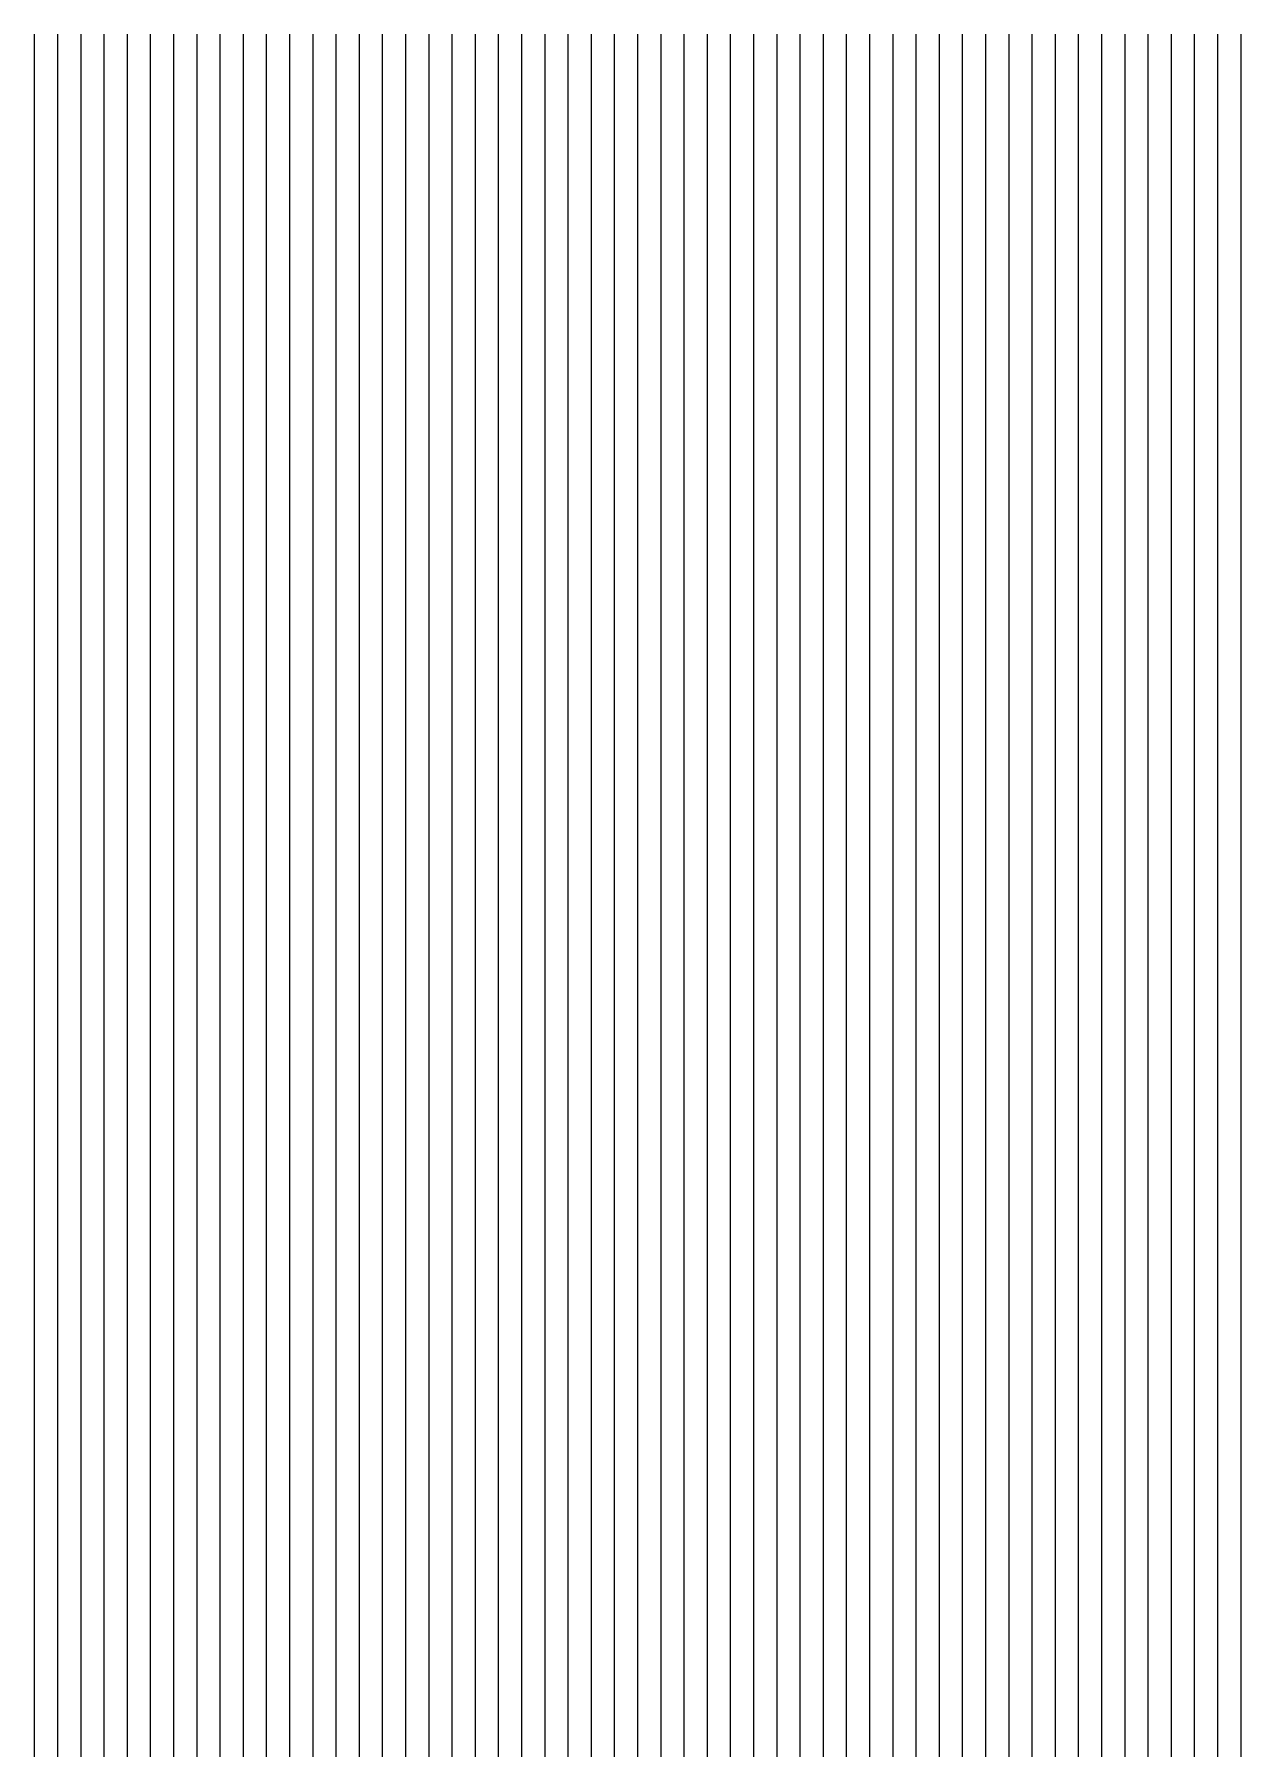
# Model space of a CAD drawing. Header units: millimetres. Extents: x -106 to 66, y -32 to 42.
# Drawn here: x 12.4 to 22.8, y 27.62 to 42.39 of the extents above; entities that cross this region are included whole.
import ezdxf

# ---------------------------------------------------------------- set-up
doc = ezdxf.new("R2010")
doc.units = ezdxf.units.MM
doc.layers.add('默认', color=18, linetype='Continuous', true_color=0x000000)

msp = doc.modelspace()

# ---------------------------------------------------------------- linework, layer by layer
at = {"layer": '默认'}
for points in [[(12.4, 42.394), (12.4, 36.418)], [(12.4, 42.394), (12.4, 36.366)], [(12.4, 42.394), (12.4, 36.162)], [(12.4, 42.394), (12.4, 35.84)], [(12.4, 42.394), (12.4, 35.385)], [(12.4, 42.394), (12.4, 34.782)], [(12.4, 42.394), (12.4, 34.034)], [(12.4, 42.394), (12.4, 33.167)], [(12.4, 42.394), (12.4, 32.217)], [(12.4, 42.394), (12.4, 31.221)], [(12.4, 42.394), (12.4, 30.2)], [(12.4, 42.394), (12.4, 29.155)], [(12.4, 42.394), (12.4, 28.083)], [(12.4, 42.394), (12.4, 26.98)], [(12.4, 42.394), (12.4, 25.837)], [(12.4, 42.394), (12.4, 24.638)], [(12.4, 42.394), (12.4, 23.344)], [(12.4, 42.394), (12.4, 21.846)], [(12.4, 42.394), (12.4, 19.866)], [(12.4, 42.394), (12.4, 15.951)], [(12.6, 42.394), (12.6, 36.382)], [(12.6, 42.394), (12.6, 36.331)], [(12.6, 42.394), (12.6, 36.13)], [(12.6, 42.394), (12.6, 35.812)], [(12.6, 42.394), (12.6, 35.361)], [(12.6, 42.394), (12.6, 34.764)], [(12.6, 42.394), (12.6, 34.021)], [(12.6, 42.394), (12.6, 33.159)], [(12.6, 42.394), (12.6, 32.213)], [(12.6, 42.394), (12.6, 31.221)], [(12.6, 42.394), (12.6, 30.203)], [(12.6, 42.394), (12.6, 29.16)], [(12.6, 42.394), (12.6, 28.09)], [(12.6, 42.394), (12.6, 26.99)], [(12.6, 42.394), (12.6, 25.849)], [(12.6, 42.394), (12.6, 24.652)], [(12.6, 42.394), (12.6, 23.363)], [(12.6, 42.394), (12.6, 21.878)], [(12.6, 42.394), (12.6, 19.916)], [(12.6, 42.394), (12.6, 16.033)], [(12.8, 42.394), (12.8, 36.344)], [(12.8, 42.394), (12.8, 36.296)], [(12.8, 42.394), (12.8, 36.098)], [(12.8, 42.394), (12.8, 35.783)], [(12.8, 42.394), (12.8, 35.337)], [(12.8, 42.394), (12.8, 34.744)], [(12.8, 42.394), (12.8, 34.007)], [(12.8, 42.394), (12.8, 33.15)], [(12.8, 42.394), (12.8, 32.209)], [(12.8, 42.394), (12.8, 31.22)], [(12.8, 42.394), (12.8, 30.204)], [(12.8, 42.394), (12.8, 29.164)], [(12.8, 42.394), (12.8, 28.097)], [(12.8, 42.394), (12.8, 26.998)], [(12.8, 42.394), (12.8, 25.86)], [(12.8, 42.394), (12.8, 24.665)], [(12.8, 42.394), (12.8, 23.38)], [(12.8, 42.394), (12.8, 21.908)], [(12.8, 42.394), (12.8, 19.964)], [(12.8, 42.394), (12.8, 16.116)], [(13, 42.394), (13, 36.307)], [(13, 42.394), (13, 36.26)], [(13, 42.394), (13, 36.065)], [(13, 42.394), (13, 35.754)], [(13, 42.394), (13, 35.312)], [(13, 42.394), (13, 34.724)], [(13, 42.394), (13, 33.993)], [(13, 42.394), (13, 33.141)], [(13, 42.394), (13, 32.204)], [(13, 42.394), (13, 31.218)], [(13, 42.394), (13, 30.206)], [(13, 42.394), (13, 29.168)], [(13, 42.394), (13, 28.103)], [(13, 42.394), (13, 27.006)], [(13, 42.394), (13, 25.87)], [(13, 42.394), (13, 24.678)], [(13, 42.394), (13, 23.397)], [(13, 42.394), (13, 21.935)], [(13, 42.394), (13, 20.011)], [(13, 42.394), (13, 16.2)], [(13.2, 42.394), (13.2, 36.268)], [(13.2, 42.394), (13.2, 36.224)], [(13.2, 42.394), (13.2, 36.032)], [(13.2, 42.394), (13.2, 35.724)], [(13.2, 42.394), (13.2, 35.287)], [(13.2, 42.394), (13.2, 34.704)], [(13.2, 42.394), (13.2, 33.978)], [(13.2, 42.394), (13.2, 33.131)], [(13.2, 42.394), (13.2, 32.199)], [(13.2, 42.394), (13.2, 31.216)], [(13.2, 42.394), (13.2, 30.206)], [(13.2, 42.394), (13.2, 29.171)], [(13.2, 42.394), (13.2, 28.108)], [(13.2, 42.394), (13.2, 27.014)], [(13.2, 42.394), (13.2, 25.879)], [(13.2, 42.394), (13.2, 24.689)], [(13.2, 42.394), (13.2, 23.412)], [(13.2, 42.394), (13.2, 21.961)], [(13.2, 42.394), (13.2, 20.055)], [(13.2, 42.394), (13.2, 16.284)], [(13.4, 42.394), (13.4, 36.229)], [(13.4, 42.394), (13.4, 36.187)], [(13.4, 42.394), (13.4, 35.999)], [(13.4, 42.394), (13.4, 35.695)], [(13.4, 42.394), (13.4, 35.261)], [(13.4, 42.394), (13.4, 34.684)], [(13.4, 42.394), (13.4, 33.963)], [(13.4, 42.394), (13.4, 33.121)], [(13.4, 42.394), (13.4, 32.193)], [(13.4, 42.394), (13.4, 31.214)], [(13.4, 42.394), (13.4, 30.207)], [(13.4, 42.394), (13.4, 29.173)], [(13.4, 42.394), (13.4, 28.113)], [(13.4, 42.394), (13.4, 27.02)], [(13.4, 42.394), (13.4, 25.887)], [(13.4, 42.394), (13.4, 24.7)], [(13.4, 42.394), (13.4, 23.427)], [(13.4, 42.394), (13.4, 21.984)], [(13.4, 42.394), (13.4, 20.097)], [(13.4, 42.394), (13.4, 16.368)], [(13.6, 42.394), (13.6, 36.189)], [(13.6, 42.394), (13.6, 36.15)], [(13.6, 42.394), (13.6, 35.965)], [(13.6, 42.394), (13.6, 35.664)], [(13.6, 42.394), (13.6, 35.235)], [(13.6, 42.394), (13.6, 34.663)], [(13.6, 42.394), (13.6, 33.947)], [(13.6, 42.394), (13.6, 33.11)], [(13.6, 42.394), (13.6, 32.187)], [(13.6, 42.394), (13.6, 31.211)], [(13.6, 42.394), (13.6, 30.206)], [(13.6, 42.394), (13.6, 29.175)], [(13.6, 42.394), (13.6, 28.116)], [(13.6, 42.394), (13.6, 27.026)], [(13.6, 42.394), (13.6, 25.895)], [(13.6, 42.394), (13.6, 24.71)], [(13.6, 42.394), (13.6, 23.44)], [(13.6, 42.394), (13.6, 22.006)], [(13.6, 42.394), (13.6, 20.137)], [(13.6, 42.394), (13.6, 16.45)], [(13.8, 42.394), (13.8, 36.148)], [(13.8, 42.394), (13.8, 36.112)], [(13.8, 42.394), (13.8, 35.93)], [(13.8, 42.394), (13.8, 35.634)], [(13.8, 42.394), (13.8, 35.209)], [(13.8, 42.394), (13.8, 34.641)], [(13.8, 42.394), (13.8, 33.931)], [(13.8, 42.394), (13.8, 33.099)], [(13.8, 42.394), (13.8, 32.18)], [(13.8, 42.394), (13.8, 31.207)], [(13.8, 42.394), (13.8, 30.205)], [(13.8, 42.394), (13.8, 29.176)], [(13.8, 42.394), (13.8, 28.12)], [(13.8, 42.394), (13.8, 27.031)], [(13.8, 42.394), (13.8, 25.902)], [(13.8, 42.394), (13.8, 24.719)], [(13.8, 42.394), (13.8, 23.452)], [(13.8, 42.394), (13.8, 22.025)], [(13.8, 42.394), (13.8, 20.175)], [(13.8, 42.394), (13.8, 16.532)], [(14, 42.394), (14, 36.107)], [(14, 42.394), (14, 36.074)], [(14, 42.394), (14, 35.895)], [(14, 42.394), (14, 35.603)], [(14, 42.394), (14, 35.182)], [(14, 42.394), (14, 34.62)], [(14, 42.394), (14, 33.915)], [(14, 42.394), (14, 33.088)], [(14, 42.394), (14, 32.173)], [(14, 42.394), (14, 31.203)], [(14, 42.394), (14, 30.204)], [(14, 42.394), (14, 29.177)], [(14, 42.394), (14, 28.122)], [(14, 42.394), (14, 27.035)], [(14, 42.394), (14, 25.908)], [(14, 42.394), (14, 24.727)], [(14, 42.394), (14, 23.464)], [(14, 42.394), (14, 22.044)], [(14, 42.394), (14, 20.21)], [(14, 42.394), (14, 16.612)], [(14.2, 42.394), (14.2, 36.065)], [(14.2, 42.394), (14.2, 36.035)], [(14.2, 42.394), (14.2, 35.86)], [(14.2, 42.394), (14.2, 35.571)], [(14.2, 42.394), (14.2, 35.155)], [(14.2, 42.394), (14.2, 34.598)], [(14.2, 42.394), (14.2, 33.898)], [(14.2, 42.394), (14.2, 33.077)], [(14.2, 42.394), (14.2, 32.166)], [(14.2, 42.394), (14.2, 31.199)], [(14.2, 42.394), (14.2, 30.202)], [(14.2, 42.394), (14.2, 29.177)], [(14.2, 42.394), (14.2, 28.124)], [(14.2, 42.394), (14.2, 27.038)], [(14.2, 42.394), (14.2, 25.913)], [(14.2, 42.394), (14.2, 24.734)], [(14.2, 42.394), (14.2, 23.474)], [(14.2, 42.394), (14.2, 22.061)], [(14.2, 42.394), (14.2, 20.244)], [(14.2, 42.394), (14.2, 16.691)], [(14.4, 42.394), (14.4, 36.023)], [(14.4, 42.394), (14.4, 35.996)], [(14.4, 42.394), (14.4, 35.825)], [(14.4, 42.394), (14.4, 35.539)], [(14.4, 42.394), (14.4, 35.128)], [(14.4, 42.394), (14.4, 34.575)], [(14.4, 42.394), (14.4, 33.881)], [(14.4, 42.394), (14.4, 33.064)], [(14.4, 42.394), (14.4, 32.158)], [(14.4, 42.394), (14.4, 31.195)], [(14.4, 42.394), (14.4, 30.2)], [(14.4, 42.394), (14.4, 29.177)], [(14.4, 42.394), (14.4, 28.125)], [(14.4, 42.394), (14.4, 27.041)], [(14.4, 42.394), (14.4, 25.918)], [(14.4, 42.394), (14.4, 24.741)], [(14.4, 42.394), (14.4, 23.483)], [(14.4, 42.394), (14.4, 22.076)], [(14.4, 42.394), (14.4, 20.275)], [(14.4, 42.394), (14.4, 16.767)], [(14.6, 42.394), (14.6, 35.979)], [(14.6, 42.394), (14.6, 35.956)], [(14.6, 42.394), (14.6, 35.789)], [(14.6, 42.394), (14.6, 35.507)], [(14.6, 42.394), (14.6, 35.1)], [(14.6, 42.394), (14.6, 34.552)], [(14.6, 42.394), (14.6, 33.863)], [(14.6, 42.394), (14.6, 33.052)], [(14.6, 42.394), (14.6, 32.15)], [(14.6, 42.394), (14.6, 31.189)], [(14.6, 42.394), (14.6, 30.197)], [(14.6, 42.394), (14.6, 29.176)], [(14.6, 42.394), (14.6, 28.126)], [(14.6, 42.394), (14.6, 27.044)], [(14.6, 42.394), (14.6, 25.922)], [(14.6, 42.394), (14.6, 24.746)], [(14.6, 42.394), (14.6, 23.492)], [(14.6, 42.394), (14.6, 22.091)], [(14.6, 42.394), (14.6, 20.305)], [(14.6, 42.394), (14.6, 16.84)], [(14.8, 42.394), (14.8, 35.935)], [(14.8, 42.394), (14.8, 35.916)], [(14.8, 42.394), (14.8, 35.752)], [(14.8, 42.394), (14.8, 35.475)], [(14.8, 42.394), (14.8, 35.072)], [(14.8, 42.394), (14.8, 34.529)], [(14.8, 42.394), (14.8, 33.846)], [(14.8, 42.394), (14.8, 33.039)], [(14.8, 42.394), (14.8, 32.141)], [(14.8, 42.394), (14.8, 31.184)], [(14.8, 42.394), (14.8, 30.193)], [(14.8, 42.394), (14.8, 29.175)], [(14.8, 42.394), (14.8, 28.126)], [(14.8, 42.394), (14.8, 27.045)], [(14.8, 42.394), (14.8, 25.925)], [(14.8, 42.394), (14.8, 24.751)], [(14.8, 42.394), (14.8, 23.5)], [(14.8, 42.394), (14.8, 22.104)], [(14.8, 42.394), (14.8, 20.332)], [(14.8, 42.394), (14.8, 16.911)], [(15, 42.394), (15, 35.891)], [(15, 42.394), (15, 35.875)], [(15, 42.394), (15, 35.715)], [(15, 42.394), (15, 35.442)], [(15, 42.394), (15, 35.043)], [(15, 42.394), (15, 34.506)], [(15, 42.394), (15, 33.828)], [(15, 42.394), (15, 33.026)], [(15, 42.394), (15, 32.132)], [(15, 42.394), (15, 31.178)], [(15, 42.394), (15, 30.19)], [(15, 42.394), (15, 29.173)], [(15, 42.394), (15, 28.126)], [(15, 42.394), (15, 27.047)], [(15, 42.394), (15, 25.927)], [(15, 42.394), (15, 24.756)], [(15, 42.394), (15, 23.506)], [(15, 42.394), (15, 22.116)], [(15, 42.394), (15, 20.357)], [(15, 42.394), (15, 16.979)], [(15.2, 42.394), (15.2, 35.845)], [(15.2, 42.394), (15.2, 35.834)], [(15.2, 42.394), (15.2, 35.678)], [(15.2, 42.394), (15.2, 35.408)], [(15.2, 42.394), (15.2, 35.014)], [(15.2, 42.394), (15.2, 34.482)], [(15.2, 42.394), (15.2, 33.809)], [(15.2, 42.394), (15.2, 33.013)], [(15.2, 42.394), (15.2, 32.122)], [(15.2, 42.394), (15.2, 31.172)], [(15.2, 42.394), (15.2, 30.186)], [(15.2, 42.394), (15.2, 29.17)], [(15.2, 42.394), (15.2, 28.125)], [(15.2, 42.394), (15.2, 27.047)], [(15.2, 42.394), (15.2, 25.929)], [(15.2, 42.394), (15.2, 24.759)], [(15.2, 42.394), (15.2, 23.512)], [(15.2, 42.394), (15.2, 22.126)], [(15.2, 42.394), (15.2, 20.381)], [(15.2, 42.394), (15.2, 17.043)], [(15.4, 42.394), (15.4, 35.799)], [(15.4, 42.394), (15.4, 35.792)], [(15.4, 42.394), (15.4, 35.64)], [(15.4, 42.394), (15.4, 35.374)], [(15.4, 42.394), (15.4, 34.985)], [(15.4, 42.394), (15.4, 34.457)], [(15.4, 42.394), (15.4, 33.79)], [(15.4, 42.394), (15.4, 32.999)], [(15.4, 42.394), (15.4, 32.113)], [(15.4, 42.394), (15.4, 31.165)], [(15.4, 42.394), (15.4, 30.181)], [(15.4, 42.394), (15.4, 29.168)], [(15.4, 42.394), (15.4, 28.124)], [(15.4, 42.394), (15.4, 27.047)], [(15.4, 42.394), (15.4, 25.931)], [(15.4, 42.394), (15.4, 24.762)], [(15.4, 42.394), (15.4, 23.518)], [(15.4, 42.394), (15.4, 22.136)], [(15.4, 42.394), (15.4, 20.403)], [(15.4, 42.394), (15.4, 17.105)], [(15.6, 42.394), (15.6, 35.753)], [(15.6, 42.394), (15.6, 35.75)], [(15.6, 42.394), (15.6, 35.601)], [(15.6, 42.394), (15.6, 35.34)], [(15.6, 42.394), (15.6, 34.955)], [(15.6, 42.394), (15.6, 34.432)], [(15.6, 42.394), (15.6, 33.77)], [(15.6, 42.394), (15.6, 32.984)], [(15.6, 42.394), (15.6, 32.103)], [(15.6, 42.394), (15.6, 31.158)], [(15.6, 42.394), (15.6, 30.176)], [(15.6, 42.394), (15.6, 29.164)], [(15.6, 42.394), (15.6, 28.122)], [(15.6, 42.394), (15.6, 27.046)], [(15.6, 42.394), (15.6, 25.931)], [(15.6, 42.394), (15.6, 24.764)], [(15.6, 42.394), (15.6, 23.522)], [(15.6, 42.394), (15.6, 22.145)], [(15.6, 42.394), (15.6, 20.424)], [(15.6, 42.394), (15.6, 17.163)], [(15.8, 42.394), (15.8, 35.705)], [(15.8, 42.394), (15.8, 35.707)], [(15.8, 42.394), (15.8, 35.562)], [(15.8, 42.394), (15.8, 35.305)], [(15.8, 42.394), (15.8, 34.924)], [(15.8, 42.394), (15.8, 34.407)], [(15.8, 42.394), (15.8, 33.75)], [(15.8, 42.394), (15.8, 32.969)], [(15.8, 42.394), (15.8, 32.093)], [(15.8, 42.394), (15.8, 31.151)], [(15.8, 42.394), (15.8, 30.171)], [(15.8, 42.394), (15.8, 29.161)], [(15.8, 42.394), (15.8, 28.12)], [(15.8, 42.394), (15.8, 27.045)], [(15.8, 42.394), (15.8, 25.931)], [(15.8, 42.394), (15.8, 24.766)], [(15.8, 42.394), (15.8, 23.526)], [(15.8, 42.394), (15.8, 22.153)], [(15.8, 42.394), (15.8, 20.443)], [(15.8, 42.394), (15.8, 17.218)], [(16, 42.394), (16, 35.657)], [(16, 42.394), (16, 35.663)], [(16, 42.394), (16, 35.523)], [(16, 42.394), (16, 35.269)], [(16, 42.394), (16, 34.893)], [(16, 42.394), (16, 34.381)], [(16, 42.394), (16, 33.73)], [(16, 42.394), (16, 32.954)], [(16, 42.394), (16, 32.082)], [(16, 42.394), (16, 31.143)], [(16, 42.394), (16, 30.166)], [(16, 42.394), (16, 29.157)], [(16, 42.394), (16, 28.117)], [(16, 42.394), (16, 27.044)], [(16, 42.394), (16, 25.931)], [(16, 42.394), (16, 24.767)], [(16, 42.394), (16, 23.529)], [(16, 42.394), (16, 22.16)], [(16, 42.394), (16, 20.46)], [(16, 42.394), (16, 17.27)], [(16.2, 42.394), (16.2, 35.609)], [(16.2, 42.394), (16.2, 35.619)], [(16.2, 42.394), (16.2, 35.482)], [(16.2, 42.394), (16.2, 35.233)], [(16.2, 42.394), (16.2, 34.861)], [(16.2, 42.394), (16.2, 34.354)], [(16.2, 42.394), (16.2, 33.709)], [(16.2, 42.394), (16.2, 32.938)], [(16.2, 42.394), (16.2, 32.07)], [(16.2, 42.394), (16.2, 31.135)], [(16.2, 42.394), (16.2, 30.16)], [(16.2, 42.394), (16.2, 29.152)], [(16.2, 42.394), (16.2, 28.114)], [(16.2, 42.394), (16.2, 27.042)], [(16.2, 42.394), (16.2, 25.93)], [(16.2, 42.394), (16.2, 24.767)], [(16.2, 42.394), (16.2, 23.531)], [(16.2, 42.394), (16.2, 22.166)], [(16.2, 42.394), (16.2, 20.476)], [(16.2, 42.394), (16.2, 17.318)], [(16.4, 42.394), (16.4, 35.56)], [(16.4, 42.394), (16.4, 35.574)], [(16.4, 42.394), (16.4, 35.441)], [(16.4, 42.394), (16.4, 35.196)], [(16.4, 42.394), (16.4, 34.829)], [(16.4, 42.394), (16.4, 34.327)], [(16.4, 42.394), (16.4, 33.687)], [(16.4, 42.394), (16.4, 32.922)], [(16.4, 42.394), (16.4, 32.059)], [(16.4, 42.394), (16.4, 31.126)], [(16.4, 42.394), (16.4, 30.153)], [(16.4, 42.394), (16.4, 29.147)], [(16.4, 42.394), (16.4, 28.11)], [(16.4, 42.394), (16.4, 27.039)], [(16.4, 42.394), (16.4, 25.928)], [(16.4, 42.394), (16.4, 24.767)], [(16.4, 42.394), (16.4, 23.533)], [(16.4, 42.394), (16.4, 22.172)], [(16.4, 42.394), (16.4, 20.491)], [(16.4, 42.394), (16.4, 17.363)], [(16.6, 42.394), (16.6, 35.51)], [(16.6, 42.394), (16.6, 35.529)], [(16.6, 42.394), (16.6, 35.4)], [(16.6, 42.394), (16.6, 35.158)], [(16.6, 42.394), (16.6, 34.796)], [(16.6, 42.394), (16.6, 34.299)], [(16.6, 42.394), (16.6, 33.665)], [(16.6, 42.394), (16.6, 32.905)], [(16.6, 42.394), (16.6, 32.046)], [(16.6, 42.394), (16.6, 31.117)], [(16.6, 42.394), (16.6, 30.146)], [(16.6, 42.394), (16.6, 29.142)], [(16.6, 42.394), (16.6, 28.106)], [(16.6, 42.394), (16.6, 27.036)], [(16.6, 42.394), (16.6, 25.926)], [(16.6, 42.394), (16.6, 24.766)], [(16.6, 42.394), (16.6, 23.534)], [(16.6, 42.394), (16.6, 22.176)], [(16.6, 42.394), (16.6, 20.504)], [(16.6, 42.394), (16.6, 17.405)], [(16.8, 42.394), (16.8, 35.459)], [(16.8, 42.394), (16.8, 35.483)], [(16.8, 42.394), (16.8, 35.358)], [(16.8, 42.394), (16.8, 35.12)], [(16.8, 42.394), (16.8, 34.763)], [(16.8, 42.394), (16.8, 34.271)], [(16.8, 42.394), (16.8, 33.642)], [(16.8, 42.394), (16.8, 32.888)], [(16.8, 42.394), (16.8, 32.033)], [(16.8, 42.394), (16.8, 31.108)], [(16.8, 42.394), (16.8, 30.139)], [(16.8, 42.394), (16.8, 29.136)], [(16.8, 42.394), (16.8, 28.101)], [(16.8, 42.394), (16.8, 27.032)], [(16.8, 42.394), (16.8, 25.924)], [(16.8, 42.394), (16.8, 24.765)], [(16.8, 42.394), (16.8, 23.534)], [(16.8, 42.394), (16.8, 22.18)], [(16.8, 42.394), (16.8, 20.517)], [(16.8, 42.394), (16.8, 17.444)], [(17, 42.394), (17, 35.408)], [(17, 42.394), (17, 35.436)], [(17, 42.394), (17, 35.315)], [(17, 42.394), (17, 35.082)], [(17, 42.394), (17, 34.728)], [(17, 42.394), (17, 34.242)], [(17, 42.394), (17, 33.618)], [(17, 42.394), (17, 32.87)], [(17, 42.394), (17, 32.02)], [(17, 42.394), (17, 31.098)], [(17, 42.394), (17, 30.131)], [(17, 42.394), (17, 29.13)], [(17, 42.394), (17, 28.096)], [(17, 42.394), (17, 27.028)], [(17, 42.394), (17, 25.921)], [(17, 42.394), (17, 24.763)], [(17, 42.394), (17, 23.534)], [(17, 42.394), (17, 22.183)], [(17, 42.394), (17, 20.528)], [(17, 42.394), (17, 17.481)], [(17.2, 42.394), (17.2, 35.356)], [(17.2, 42.394), (17.2, 35.389)], [(17.2, 42.394), (17.2, 35.272)], [(17.2, 42.394), (17.2, 35.042)], [(17.2, 42.394), (17.2, 34.694)], [(17.2, 42.394), (17.2, 34.212)], [(17.2, 42.394), (17.2, 33.594)], [(17.2, 42.394), (17.2, 32.851)], [(17.2, 42.394), (17.2, 32.006)], [(17.2, 42.394), (17.2, 31.087)], [(17.2, 42.394), (17.2, 30.123)], [(17.2, 42.394), (17.2, 29.123)], [(17.2, 42.394), (17.2, 28.091)], [(17.2, 42.394), (17.2, 27.024)], [(17.2, 42.394), (17.2, 25.917)], [(17.2, 42.394), (17.2, 24.76)], [(17.2, 42.394), (17.2, 23.533)], [(17.2, 42.394), (17.2, 22.185)], [(17.2, 42.394), (17.2, 20.539)], [(17.2, 42.394), (17.2, 17.515)], [(17.4, 42.394), (17.4, 35.304)], [(17.4, 42.394), (17.4, 35.341)], [(17.4, 42.394), (17.4, 35.228)], [(17.4, 42.394), (17.4, 35.002)], [(17.4, 42.394), (17.4, 34.658)], [(17.4, 42.394), (17.4, 34.182)], [(17.4, 42.394), (17.4, 33.569)], [(17.4, 42.394), (17.4, 32.831)], [(17.4, 42.394), (17.4, 31.991)], [(17.4, 42.394), (17.4, 31.076)], [(17.4, 42.394), (17.4, 30.114)], [(17.4, 42.394), (17.4, 29.116)], [(17.4, 42.394), (17.4, 28.085)], [(17.4, 42.394), (17.4, 27.019)], [(17.4, 42.394), (17.4, 25.913)], [(17.4, 42.394), (17.4, 24.757)], [(17.4, 42.394), (17.4, 23.531)], [(17.4, 42.394), (17.4, 22.187)], [(17.4, 42.394), (17.4, 20.548)], [(17.4, 42.394), (17.4, 17.547)], [(17.6, 42.394), (17.6, 35.251)], [(17.6, 42.394), (17.6, 35.292)], [(17.6, 42.394), (17.6, 35.183)], [(17.6, 42.394), (17.6, 34.961)], [(17.6, 42.394), (17.6, 34.622)], [(17.6, 42.394), (17.6, 34.151)], [(17.6, 42.394), (17.6, 33.544)], [(17.6, 42.394), (17.6, 32.811)], [(17.6, 42.394), (17.6, 31.976)], [(17.6, 42.394), (17.6, 31.064)], [(17.6, 42.394), (17.6, 30.105)], [(17.6, 42.394), (17.6, 29.109)], [(17.6, 42.394), (17.6, 28.079)], [(17.6, 42.394), (17.6, 27.013)], [(17.6, 42.394), (17.6, 25.908)], [(17.6, 42.394), (17.6, 24.754)], [(17.6, 42.394), (17.6, 23.53)], [(17.6, 42.394), (17.6, 22.188)], [(17.6, 42.394), (17.6, 20.557)], [(17.6, 42.394), (17.6, 17.577)], [(17.8, 42.394), (17.8, 35.197)], [(17.8, 42.394), (17.8, 35.243)], [(17.8, 42.394), (17.8, 35.138)], [(17.8, 42.394), (17.8, 34.92)], [(17.8, 42.394), (17.8, 34.585)], [(17.8, 42.394), (17.8, 34.119)], [(17.8, 42.394), (17.8, 33.518)], [(17.8, 42.394), (17.8, 32.79)], [(17.8, 42.394), (17.8, 31.96)], [(17.8, 42.394), (17.8, 31.052)], [(17.8, 42.394), (17.8, 30.095)], [(17.8, 42.394), (17.8, 29.101)], [(17.8, 42.394), (17.8, 28.072)], [(17.8, 42.394), (17.8, 27.007)], [(17.8, 42.394), (17.8, 25.903)], [(17.8, 42.394), (17.8, 24.75)], [(17.8, 42.394), (17.8, 23.527)], [(17.8, 42.394), (17.8, 22.189)], [(17.8, 42.394), (17.8, 20.565)], [(17.8, 42.394), (17.8, 17.605)], [(18, 42.394), (18, 35.143)], [(18, 42.394), (18, 35.193)], [(18, 42.394), (18, 35.091)], [(18, 42.394), (18, 34.878)], [(18, 42.394), (18, 34.547)], [(18, 42.394), (18, 34.086)], [(18, 42.394), (18, 33.491)], [(18, 42.394), (18, 32.769)], [(18, 42.394), (18, 31.943)], [(18, 42.394), (18, 31.039)], [(18, 42.394), (18, 30.085)], [(18, 42.394), (18, 29.092)], [(18, 42.394), (18, 28.064)], [(18, 42.394), (18, 27.001)], [(18, 42.394), (18, 25.898)], [(18, 42.394), (18, 24.745)], [(18, 42.394), (18, 23.524)], [(18, 42.394), (18, 22.189)], [(18, 42.394), (18, 20.572)], [(18, 42.394), (18, 17.632)], [(18.2, 42.394), (18.2, 35.088)], [(18.2, 42.394), (18.2, 35.143)], [(18.2, 42.394), (18.2, 35.045)], [(18.2, 42.394), (18.2, 34.835)], [(18.2, 42.394), (18.2, 34.509)], [(18.2, 42.394), (18.2, 34.053)], [(18.2, 42.394), (18.2, 33.463)], [(18.2, 42.394), (18.2, 32.747)], [(18.2, 42.394), (18.2, 31.926)], [(18.2, 42.394), (18.2, 31.026)], [(18.2, 42.394), (18.2, 30.074)], [(18.2, 42.394), (18.2, 29.083)], [(18.2, 42.394), (18.2, 28.057)], [(18.2, 42.394), (18.2, 26.994)], [(18.2, 42.394), (18.2, 25.892)], [(18.2, 42.394), (18.2, 24.74)], [(18.2, 42.394), (18.2, 23.521)], [(18.2, 42.394), (18.2, 22.188)], [(18.2, 42.394), (18.2, 20.579)], [(18.2, 42.394), (18.2, 17.657)], [(18.4, 42.394), (18.4, 35.032)], [(18.4, 42.394), (18.4, 35.091)], [(18.4, 42.394), (18.4, 34.997)], [(18.4, 42.394), (18.4, 34.791)], [(18.4, 42.394), (18.4, 34.469)], [(18.4, 42.394), (18.4, 34.019)], [(18.4, 42.394), (18.4, 33.434)], [(18.4, 42.394), (18.4, 32.724)], [(18.4, 42.394), (18.4, 31.908)], [(18.4, 42.394), (18.4, 31.012)], [(18.4, 42.394), (18.4, 30.062)], [(18.4, 42.394), (18.4, 29.073)], [(18.4, 42.394), (18.4, 28.048)], [(18.4, 42.394), (18.4, 26.987)], [(18.4, 42.394), (18.4, 25.886)], [(18.4, 42.394), (18.4, 24.735)], [(18.4, 42.394), (18.4, 23.517)], [(18.4, 42.394), (18.4, 22.187)], [(18.4, 42.394), (18.4, 20.584)], [(18.4, 42.394), (18.4, 17.681)], [(18.6, 42.394), (18.6, 34.976)], [(18.6, 42.394), (18.6, 35.039)], [(18.6, 42.394), (18.6, 34.949)], [(18.6, 42.394), (18.6, 34.747)], [(18.6, 42.394), (18.6, 34.43)], [(18.6, 42.394), (18.6, 33.984)], [(18.6, 42.394), (18.6, 33.405)], [(18.6, 42.394), (18.6, 32.7)], [(18.6, 42.394), (18.6, 31.889)], [(18.6, 42.394), (18.6, 30.997)], [(18.6, 42.394), (18.6, 30.05)], [(18.6, 42.394), (18.6, 29.063)], [(18.6, 42.394), (18.6, 28.04)], [(18.6, 42.394), (18.6, 26.979)], [(18.6, 42.394), (18.6, 25.879)], [(18.6, 42.394), (18.6, 24.729)], [(18.6, 42.394), (18.6, 23.513)], [(18.6, 42.394), (18.6, 22.186)], [(18.6, 42.394), (18.6, 20.59)], [(18.6, 42.394), (18.6, 17.704)], [(18.8, 42.394), (18.8, 34.92)], [(18.8, 42.394), (18.8, 34.987)], [(18.8, 42.394), (18.8, 34.9)], [(18.8, 42.394), (18.8, 34.702)], [(18.8, 42.394), (18.8, 34.389)], [(18.8, 42.394), (18.8, 33.948)], [(18.8, 42.394), (18.8, 33.375)], [(18.8, 42.394), (18.8, 32.676)], [(18.8, 42.394), (18.8, 31.87)], [(18.8, 42.394), (18.8, 30.982)], [(18.8, 42.394), (18.8, 30.038)], [(18.8, 42.394), (18.8, 29.053)], [(18.8, 42.394), (18.8, 28.03)], [(18.8, 42.394), (18.8, 26.971)], [(18.8, 42.394), (18.8, 25.872)], [(18.8, 42.394), (18.8, 24.723)], [(18.8, 42.394), (18.8, 23.508)], [(18.8, 42.394), (18.8, 22.184)], [(18.8, 42.394), (18.8, 20.594)], [(18.8, 42.394), (18.8, 17.726)], [(19, 42.394), (19, 34.862)], [(19, 42.394), (19, 34.933)], [(19, 42.394), (19, 34.851)], [(19, 42.394), (19, 34.656)], [(19, 42.394), (19, 34.347)], [(19, 42.394), (19, 33.912)], [(19, 42.394), (19, 33.344)], [(19, 42.394), (19, 32.651)], [(19, 42.394), (19, 31.85)], [(19, 42.394), (19, 30.966)], [(19, 42.394), (19, 30.025)], [(19, 42.394), (19, 29.041)], [(19, 42.394), (19, 28.021)], [(19, 42.394), (19, 26.962)], [(19, 42.394), (19, 25.864)], [(19, 42.394), (19, 24.716)], [(19, 42.394), (19, 23.503)], [(19, 42.394), (19, 22.181)], [(19, 42.394), (19, 20.598)], [(19, 42.394), (19, 17.747)], [(19.2, 42.394), (19.2, 34.804)], [(19.2, 42.394), (19.2, 34.88)], [(19.2, 42.394), (19.2, 34.8)], [(19.2, 42.394), (19.2, 34.61)], [(19.2, 42.394), (19.2, 34.305)], [(19.2, 42.394), (19.2, 33.875)], [(19.2, 42.394), (19.2, 33.313)], [(19.2, 42.394), (19.2, 32.625)], [(19.2, 42.394), (19.2, 31.829)], [(19.2, 42.394), (19.2, 30.949)], [(19.2, 42.394), (19.2, 30.011)], [(19.2, 42.394), (19.2, 29.03)], [(19.2, 42.394), (19.2, 28.01)], [(19.2, 42.394), (19.2, 26.953)], [(19.2, 42.394), (19.2, 25.856)], [(19.2, 42.394), (19.2, 24.709)], [(19.2, 42.394), (19.2, 23.497)], [(19.2, 42.394), (19.2, 22.178)], [(19.2, 42.394), (19.2, 20.602)], [(19.2, 42.394), (19.2, 17.767)], [(19.4, 42.394), (19.4, 34.746)], [(19.4, 42.394), (19.4, 34.825)], [(19.4, 42.394), (19.4, 34.749)], [(19.4, 42.394), (19.4, 34.562)], [(19.4, 42.394), (19.4, 34.262)], [(19.4, 42.394), (19.4, 33.837)], [(19.4, 42.394), (19.4, 33.28)], [(19.4, 42.394), (19.4, 32.598)], [(19.4, 42.394), (19.4, 31.807)], [(19.4, 42.394), (19.4, 30.932)], [(19.4, 42.394), (19.4, 29.997)], [(19.4, 42.394), (19.4, 29.017)], [(19.4, 42.394), (19.4, 28)], [(19.4, 42.394), (19.4, 26.944)], [(19.4, 42.394), (19.4, 25.847)], [(19.4, 42.394), (19.4, 24.702)], [(19.4, 42.394), (19.4, 23.491)], [(19.4, 42.394), (19.4, 22.175)], [(19.4, 42.394), (19.4, 20.605)], [(19.4, 42.394), (19.4, 17.787)], [(19.6, 42.394), (19.6, 34.687)], [(19.6, 42.394), (19.6, 34.77)], [(19.6, 42.394), (19.6, 34.698)], [(19.6, 42.394), (19.6, 34.514)], [(19.6, 42.394), (19.6, 34.219)], [(19.6, 42.394), (19.6, 33.798)], [(19.6, 42.394), (19.6, 33.247)], [(19.6, 42.394), (19.6, 32.57)], [(19.6, 42.394), (19.6, 31.785)], [(19.6, 42.394), (19.6, 30.914)], [(19.6, 42.394), (19.6, 29.982)], [(19.6, 42.394), (19.6, 29.005)], [(19.6, 42.394), (19.6, 27.988)], [(19.6, 42.394), (19.6, 26.934)], [(19.6, 42.394), (19.6, 25.838)], [(19.6, 42.394), (19.6, 24.694)], [(19.6, 42.394), (19.6, 23.485)], [(19.6, 42.394), (19.6, 22.171)], [(19.6, 42.394), (19.6, 20.608)], [(19.6, 42.394), (19.6, 17.806)], [(19.8, 42.394), (19.8, 34.627)], [(19.8, 42.394), (19.8, 34.714)], [(19.8, 42.394), (19.8, 34.645)], [(19.8, 42.394), (19.8, 34.465)], [(19.8, 42.394), (19.8, 34.174)], [(19.8, 42.394), (19.8, 33.758)], [(19.8, 42.394), (19.8, 33.213)], [(19.8, 42.394), (19.8, 32.542)], [(19.8, 42.394), (19.8, 31.762)], [(19.8, 42.394), (19.8, 30.895)], [(19.8, 42.394), (19.8, 29.966)], [(19.8, 42.394), (19.8, 28.991)], [(19.8, 42.394), (19.8, 27.977)], [(19.8, 42.394), (19.8, 26.923)], [(19.8, 42.394), (19.8, 25.829)], [(19.8, 42.394), (19.8, 24.686)], [(19.8, 42.394), (19.8, 23.478)], [(19.8, 42.394), (19.8, 22.167)], [(19.8, 42.394), (19.8, 20.61)], [(19.8, 42.394), (19.8, 17.824)], [(20, 42.394), (20, 34.567)], [(20, 42.394), (20, 34.657)], [(20, 42.394), (20, 34.592)], [(20, 42.394), (20, 34.416)], [(20, 42.394), (20, 34.129)], [(20, 42.394), (20, 33.718)], [(20, 42.394), (20, 33.178)], [(20, 42.394), (20, 32.513)], [(20, 42.394), (20, 31.738)], [(20, 42.394), (20, 30.875)], [(20, 42.394), (20, 29.95)], [(20, 42.394), (20, 28.977)], [(20, 42.394), (20, 27.964)], [(20, 42.394), (20, 26.912)], [(20, 42.394), (20, 25.819)], [(20, 42.394), (20, 24.677)], [(20, 42.394), (20, 23.471)], [(20, 42.394), (20, 22.163)], [(20, 42.394), (20, 20.611)], [(20, 42.394), (20, 17.842)], [(20.2, 42.394), (20.2, 34.506)], [(20.2, 42.394), (20.2, 34.599)], [(20.2, 42.394), (20.2, 34.538)], [(20.2, 42.394), (20.2, 34.366)], [(20.2, 42.394), (20.2, 34.083)], [(20.2, 42.394), (20.2, 33.677)], [(20.2, 42.394), (20.2, 33.142)], [(20.2, 42.394), (20.2, 32.483)], [(20.2, 42.394), (20.2, 31.713)], [(20.2, 42.394), (20.2, 30.855)], [(20.2, 42.394), (20.2, 29.933)], [(20.2, 42.394), (20.2, 28.963)], [(20.2, 42.394), (20.2, 27.952)], [(20.2, 42.394), (20.2, 26.901)], [(20.2, 42.394), (20.2, 25.809)], [(20.2, 42.394), (20.2, 24.668)], [(20.2, 42.394), (20.2, 23.463)], [(20.2, 42.394), (20.2, 22.158)], [(20.2, 42.394), (20.2, 20.612)], [(20.2, 42.394), (20.2, 17.859)], [(20.4, 42.394), (20.4, 34.444)], [(20.4, 42.394), (20.4, 34.541)], [(20.4, 42.394), (20.4, 34.483)], [(20.4, 42.394), (20.4, 34.315)], [(20.4, 42.394), (20.4, 34.036)], [(20.4, 42.394), (20.4, 33.635)], [(20.4, 42.394), (20.4, 33.106)], [(20.4, 42.394), (20.4, 32.452)], [(20.4, 42.394), (20.4, 31.688)], [(20.4, 42.394), (20.4, 30.834)], [(20.4, 42.394), (20.4, 29.915)], [(20.4, 42.394), (20.4, 28.948)], [(20.4, 42.394), (20.4, 27.938)], [(20.4, 42.394), (20.4, 26.889)], [(20.4, 42.394), (20.4, 25.798)], [(20.4, 42.394), (20.4, 24.658)], [(20.4, 42.394), (20.4, 23.455)], [(20.4, 42.394), (20.4, 22.152)], [(20.4, 42.394), (20.4, 20.613)], [(20.4, 42.394), (20.4, 17.876)], [(20.6, 42.394), (20.6, 34.382)], [(20.6, 42.394), (20.6, 34.483)], [(20.6, 42.394), (20.6, 34.428)], [(20.6, 42.394), (20.6, 34.263)], [(20.6, 42.394), (20.6, 33.988)], [(20.6, 42.394), (20.6, 33.592)], [(20.6, 42.394), (20.6, 33.068)], [(20.6, 42.394), (20.6, 32.42)], [(20.6, 42.394), (20.6, 31.661)], [(20.6, 42.394), (20.6, 30.812)], [(20.6, 42.394), (20.6, 29.897)], [(20.6, 42.394), (20.6, 28.932)], [(20.6, 42.394), (20.6, 27.924)], [(20.6, 42.394), (20.6, 26.876)], [(20.6, 42.394), (20.6, 25.787)], [(20.6, 42.394), (20.6, 24.648)], [(20.6, 42.394), (20.6, 23.447)], [(20.6, 42.394), (20.6, 22.147)], [(20.6, 42.394), (20.6, 20.614)], [(20.6, 42.394), (20.6, 17.892)], [(20.8, 42.394), (20.8, 34.319)], [(20.8, 42.394), (20.8, 34.423)], [(20.8, 42.394), (20.8, 34.372)], [(20.8, 42.394), (20.8, 34.21)], [(20.8, 42.394), (20.8, 33.94)], [(20.8, 42.394), (20.8, 33.549)], [(20.8, 42.394), (20.8, 33.03)], [(20.8, 42.394), (20.8, 32.388)], [(20.8, 42.394), (20.8, 31.634)], [(20.8, 42.394), (20.8, 30.79)], [(20.8, 42.394), (20.8, 29.878)], [(20.8, 42.394), (20.8, 28.916)], [(20.8, 42.394), (20.8, 27.91)], [(20.8, 42.394), (20.8, 26.864)], [(20.8, 42.394), (20.8, 25.775)], [(20.8, 42.394), (20.8, 24.638)], [(20.8, 42.394), (20.8, 23.438)], [(20.8, 42.394), (20.8, 22.14)], [(20.8, 42.394), (20.8, 20.614)], [(20.8, 42.394), (20.8, 17.908)], [(21, 42.394), (21, 34.256)], [(21, 42.394), (21, 34.363)], [(21, 42.394), (21, 34.315)], [(21, 42.394), (21, 34.157)], [(21, 42.394), (21, 33.891)], [(21, 42.394), (21, 33.504)], [(21, 42.394), (21, 32.991)], [(21, 42.394), (21, 32.354)], [(21, 42.394), (21, 31.606)], [(21, 42.394), (21, 30.767)], [(21, 42.394), (21, 29.858)], [(21, 42.394), (21, 28.899)], [(21, 42.394), (21, 27.895)], [(21, 42.394), (21, 26.85)], [(21, 42.394), (21, 25.763)], [(21, 42.394), (21, 24.627)], [(21, 42.394), (21, 23.429)], [(21, 42.394), (21, 22.134)], [(21, 42.394), (21, 20.613)], [(21, 42.394), (21, 17.924)], [(21.2, 42.394), (21.2, 34.192)], [(21.2, 42.394), (21.2, 34.302)], [(21.2, 42.394), (21.2, 34.257)], [(21.2, 42.394), (21.2, 34.103)], [(21.2, 42.394), (21.2, 33.841)], [(21.2, 42.394), (21.2, 33.459)], [(21.2, 42.394), (21.2, 32.951)], [(21.2, 42.394), (21.2, 32.32)], [(21.2, 42.394), (21.2, 31.578)], [(21.2, 42.394), (21.2, 30.743)], [(21.2, 42.394), (21.2, 29.838)], [(21.2, 42.394), (21.2, 28.881)], [(21.2, 42.394), (21.2, 27.879)], [(21.2, 42.394), (21.2, 26.836)], [(21.2, 42.394), (21.2, 25.75)], [(21.2, 42.394), (21.2, 24.616)], [(21.2, 42.394), (21.2, 23.419)], [(21.2, 42.394), (21.2, 22.127)], [(21.2, 42.394), (21.2, 20.612)], [(21.2, 42.394), (21.2, 17.94)], [(21.4, 42.394), (21.4, 34.128)], [(21.4, 42.394), (21.4, 34.241)], [(21.4, 42.394), (21.4, 34.199)], [(21.4, 42.394), (21.4, 34.048)], [(21.4, 42.394), (21.4, 33.79)], [(21.4, 42.394), (21.4, 33.413)], [(21.4, 42.394), (21.4, 32.91)], [(21.4, 42.394), (21.4, 32.285)], [(21.4, 42.394), (21.4, 31.548)], [(21.4, 42.394), (21.4, 30.718)], [(21.4, 42.394), (21.4, 29.817)], [(21.4, 42.394), (21.4, 28.863)], [(21.4, 42.394), (21.4, 27.863)], [(21.4, 42.394), (21.4, 26.822)], [(21.4, 42.394), (21.4, 25.737)], [(21.4, 42.394), (21.4, 24.604)], [(21.4, 42.394), (21.4, 23.41)], [(21.4, 42.394), (21.4, 22.12)], [(21.4, 42.394), (21.4, 20.611)], [(21.4, 42.394), (21.4, 17.956)], [(21.6, 42.394), (21.6, 34.063)], [(21.6, 42.394), (21.6, 34.178)], [(21.6, 42.394), (21.6, 34.14)], [(21.6, 42.394), (21.6, 33.992)], [(21.6, 42.394), (21.6, 33.738)], [(21.6, 42.394), (21.6, 33.366)], [(21.6, 42.394), (21.6, 32.869)], [(21.6, 42.394), (21.6, 32.249)], [(21.6, 42.394), (21.6, 31.518)], [(21.6, 42.394), (21.6, 30.692)], [(21.6, 42.394), (21.6, 29.795)], [(21.6, 42.394), (21.6, 28.844)], [(21.6, 42.394), (21.6, 27.847)], [(21.6, 42.394), (21.6, 26.807)], [(21.6, 42.394), (21.6, 25.724)], [(21.6, 42.394), (21.6, 24.592)], [(21.6, 42.394), (21.6, 23.399)], [(21.6, 42.394), (21.6, 22.112)], [(21.6, 42.394), (21.6, 20.61)], [(21.6, 42.394), (21.6, 17.972)], [(21.8, 42.394), (21.8, 33.997)], [(21.8, 42.394), (21.8, 34.115)], [(21.8, 42.394), (21.8, 34.08)], [(21.8, 42.394), (21.8, 33.936)], [(21.8, 42.394), (21.8, 33.686)], [(21.8, 42.394), (21.8, 33.318)], [(21.8, 42.394), (21.8, 32.826)], [(21.8, 42.394), (21.8, 32.212)], [(21.8, 42.394), (21.8, 31.486)], [(21.8, 42.394), (21.8, 30.666)], [(21.8, 42.394), (21.8, 29.773)], [(21.8, 42.394), (21.8, 28.824)], [(21.8, 42.394), (21.8, 27.83)], [(21.8, 42.394), (21.8, 26.792)], [(21.8, 42.394), (21.8, 25.71)], [(21.8, 42.394), (21.8, 24.58)], [(21.8, 42.394), (21.8, 23.389)], [(21.8, 42.394), (21.8, 22.105)], [(21.8, 42.394), (21.8, 20.608)], [(21.8, 42.394), (21.8, 17.987)], [(22, 42.394), (22, 33.931)], [(22, 42.394), (22, 34.052)], [(22, 42.394), (22, 34.02)], [(22, 42.394), (22, 33.879)], [(22, 42.394), (22, 33.633)], [(22, 42.394), (22, 33.269)], [(22, 42.394), (22, 32.783)], [(22, 42.394), (22, 32.174)], [(22, 42.394), (22, 31.454)], [(22, 42.394), (22, 30.639)], [(22, 42.394), (22, 29.75)], [(22, 42.394), (22, 28.804)], [(22, 42.394), (22, 27.812)], [(22, 42.394), (22, 26.776)], [(22, 42.394), (22, 25.696)], [(22, 42.394), (22, 24.567)], [(22, 42.394), (22, 23.378)], [(22, 42.394), (22, 22.096)], [(22, 42.394), (22, 20.606)], [(22, 42.394), (22, 18.003)], [(22.2, 42.394), (22.2, 33.864)], [(22.2, 42.394), (22.2, 33.988)], [(22.2, 42.394), (22.2, 33.958)], [(22.2, 42.394), (22.2, 33.821)], [(22.2, 42.394), (22.2, 33.579)], [(22.2, 42.394), (22.2, 33.22)], [(22.2, 42.394), (22.2, 32.739)], [(22.2, 42.394), (22.2, 32.136)], [(22.2, 42.394), (22.2, 31.421)], [(22.2, 42.394), (22.2, 30.611)], [(22.2, 42.394), (22.2, 29.726)], [(22.2, 42.394), (22.2, 28.784)], [(22.2, 42.394), (22.2, 27.793)], [(22.2, 42.394), (22.2, 26.759)], [(22.2, 42.394), (22.2, 25.681)], [(22.2, 42.394), (22.2, 24.554)], [(22.2, 42.394), (22.2, 23.366)], [(22.2, 42.394), (22.2, 22.088)], [(22.2, 42.394), (22.2, 20.603)], [(22.2, 42.394), (22.2, 18.018)], [(22.4, 42.394), (22.4, 33.797)], [(22.4, 42.394), (22.4, 33.923)], [(22.4, 42.394), (22.4, 33.896)], [(22.4, 42.394), (22.4, 33.762)], [(22.4, 42.394), (22.4, 33.524)], [(22.4, 42.394), (22.4, 33.17)], [(22.4, 42.394), (22.4, 32.694)], [(22.4, 42.394), (22.4, 32.096)], [(22.4, 42.394), (22.4, 31.387)], [(22.4, 42.394), (22.4, 30.582)], [(22.4, 42.394), (22.4, 29.701)], [(22.4, 42.394), (22.4, 28.762)], [(22.4, 42.394), (22.4, 27.774)], [(22.4, 42.394), (22.4, 26.742)], [(22.4, 42.394), (22.4, 25.666)], [(22.4, 42.394), (22.4, 24.54)], [(22.4, 42.394), (22.4, 23.355)], [(22.4, 42.394), (22.4, 22.079)], [(22.4, 42.394), (22.4, 20.6)], [(22.4, 42.394), (22.4, 18.034)], [(22.6, 42.394), (22.6, 33.729)], [(22.6, 42.394), (22.6, 33.857)], [(22.6, 42.394), (22.6, 33.833)], [(22.6, 42.394), (22.6, 33.703)], [(22.6, 42.394), (22.6, 33.468)], [(22.6, 42.394), (22.6, 33.118)], [(22.6, 42.394), (22.6, 32.648)], [(22.6, 42.394), (22.6, 32.056)], [(22.6, 42.394), (22.6, 31.353)], [(22.6, 42.394), (22.6, 30.553)], [(22.6, 42.394), (22.6, 29.676)], [(22.6, 42.394), (22.6, 28.74)], [(22.6, 42.394), (22.6, 27.755)], [(22.6, 42.394), (22.6, 26.725)], [(22.6, 42.394), (22.6, 25.65)], [(22.6, 42.394), (22.6, 24.526)], [(22.6, 42.394), (22.6, 23.343)], [(22.6, 42.394), (22.6, 22.07)], [(22.6, 42.394), (22.6, 20.597)], [(22.6, 42.394), (22.6, 18.05)], [(22.8, 42.394), (22.8, 33.66)], [(22.8, 42.394), (22.8, 33.79)], [(22.8, 42.394), (22.8, 33.77)], [(22.8, 42.394), (22.8, 33.642)], [(22.8, 42.394), (22.8, 33.411)], [(22.8, 42.394), (22.8, 33.066)], [(22.8, 42.394), (22.8, 32.601)], [(22.8, 42.394), (22.8, 32.015)], [(22.8, 42.394), (22.8, 31.317)], [(22.8, 42.394), (22.8, 30.522)], [(22.8, 42.394), (22.8, 29.65)], [(22.8, 42.394), (22.8, 28.717)], [(22.8, 42.394), (22.8, 27.735)], [(22.8, 42.394), (22.8, 26.707)], [(22.8, 42.394), (22.8, 25.634)], [(22.8, 42.394), (22.8, 24.512)], [(22.8, 42.394), (22.8, 23.33)], [(22.8, 42.394), (22.8, 22.06)], [(22.8, 42.394), (22.8, 20.594)], [(22.8, 42.394), (22.8, 18.066)]]:
    msp.add_lwpolyline(points, dxfattribs=at)

doc.saveas('drawing.dxf')
